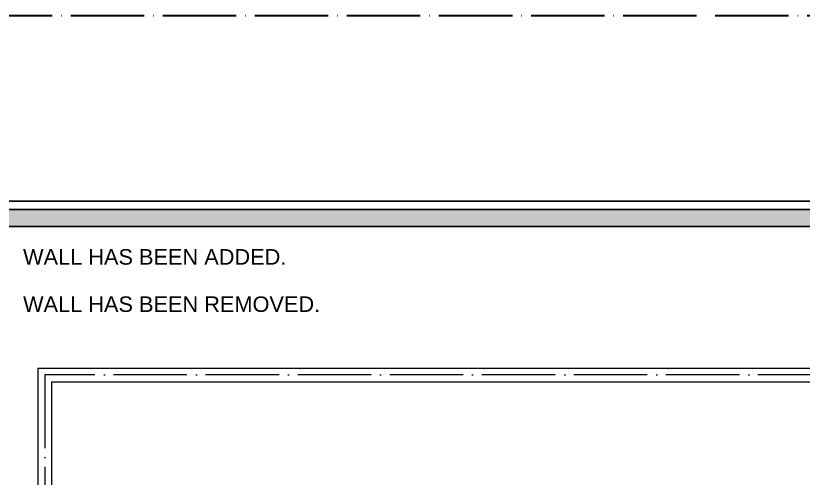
# Model space of a CAD drawing. Header units: millimetres. Extents: x 56222 to 3066687, y -650199 to -121287.
# Drawn here: x 149254.1 to 149511.6, y -178701.8 to -178550.5 of the extents above; entities that cross this region are included whole.
import ezdxf

# ---------------------------------------------------------------- set-up
doc = ezdxf.new("R2010")
doc.units = ezdxf.units.MM
doc.header["$MEASUREMENT"] = 0
doc.linetypes.add('ACAD_ISO04W100', pattern=[30, 24, -3, 0, -3])
for name, color, linetype, lineweight in [('GROUND FLOOR', 7, 'Continuous', 9), ('Labelling', 1, 'Continuous', 25), ('NAME PLATE', 7, 'Continuous', 25), ('X_PLOT', 1, 'Continuous', 9)]:
    doc.layers.add(name, color=color, linetype=linetype, lineweight=lineweight)
doc.styles.add('style4', font='ARIALN.TTF')

# ---------------------------------------------------------------- blocks, each defined once
blk = doc.blocks.new('LAYOUT FILE')
at = {"layer": 'NAME PLATE', "true_color": 0xd39e00}
h = blk.add_hatch(color=42, dxfattribs=at)
h.paths.add_polyline_path([(3346889.83, -513806.18), (3346889.83, -514260.7), (3347535.56, -514260.7), (3347535.56, -513806.18)])
h.paths.add_polyline_path([(3346894.36, -513810.71), (3347531.03, -513810.71), (3347531.03, -514256.17), (3346894.36, -514256.17)], flags=16)
at = {"layer": 'NAME PLATE', "color": 42, "true_color": 0xd39e00}
for points in [[(3346887.56, -513803.91), (3347537.83, -513803.91), (3347537.83, -514262.96), (3346887.56, -514262.96)], [(3346889.83, -513806.18), (3347535.56, -513806.18), (3347535.56, -514260.7), (3346889.83, -514260.7)], [(3346894.36, -513810.71), (3347531.03, -513810.71), (3347531.03, -514256.17), (3346894.36, -514256.17)]]:
    blk.add_lwpolyline(points, close=True, dxfattribs=at)

msp = doc.modelspace()

# ---------------------------------------------------------------- linework, layer by layer
at = {"layer": 'GROUND FLOOR'}
for p, q in [((149261.3174, -178665.7944, -0.1256), (149761.5673, -178665.7944, -0.1256)), ((149261.3174, -178665.7944, -0.1256), (149261.3174, -179132.7944, -0.1256)), ((149265.8174, -178670.2944, -0.1256), (149761.5673, -178670.2944, -0.1256)), ((149265.8174, -178670.2944, -0.1256), (149265.8174, -179128.2944, -0.1256))]:
    msp.add_line(p, q, dxfattribs=at)
at = {"layer": 'GROUND FLOOR', "color": 1, "linetype": 'ACAD_ISO04W100', "elevation": -0.1256}
msp.add_lwpolyline([(149761.5673, -178668.0444), (149263.5674, -178668.0444), (149263.5674, -179130.5444), (149761.5674, -179130.5444)], dxfattribs=at)
at = {"layer": 'X_PLOT', "linetype": 'ACAD_ISO04W100', "lineweight": 30}
msp.add_lwpolyline([(150048.5596, -178550.5417), (147265.6745, -178550.5417), (147265.6745, -179203.5992), (150048.5596, -179203.5992)], close=True, dxfattribs=at)

# ---------------------------------------------------------------- block references
at = {"layer": 'NAME PLATE', "lineweight": 0, "xscale": 1.209046105522275, "yscale": 1.209046105522275, "zscale": 1.209046105522275}
msp.add_blockref('LAYOUT FILE', (-3897350.0292, 442601.4012), dxfattribs=at)

# ---------------------------------------------------------------- texts
at = {"layer": 'Labelling', "char_height": 5.087834, "width": 118.925581, "attachment_point": 5, "style": 'style4'}
for s, insert in [('\\A1;\\pxql;{\\fArial|b0|i0|c0|p34;WALL HAS BEEN ADDED.}', (149315.926, -178629.4606, -0.0993)), ('\\A1;\\pxql;{\\fArial|b0|i0|c0|p34;WALL HAS BEEN REMOVED.}', (149315.926, -178644.9298, -0.0993))]:
    msp.add_mtext(s, dxfattribs=dict(at, insert=insert))

doc.saveas('drawing.dxf')
